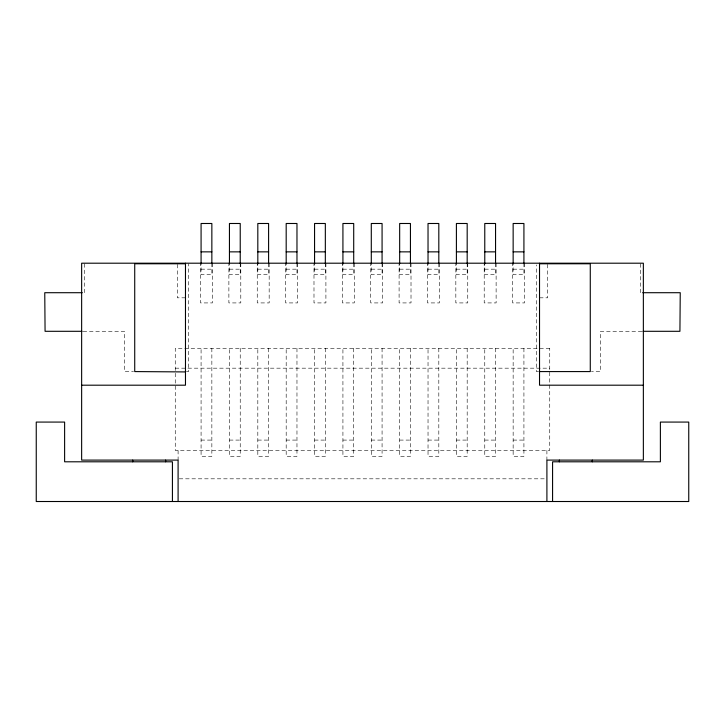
<?xml version="1.0" encoding="UTF-8"?>
<svg xmlns="http://www.w3.org/2000/svg" width="725" height="725" viewBox="0 0 725 725"><rect width="100%" height="100%" fill="white"/><g stroke="black" fill="none" stroke-linecap="round" stroke-linejoin="round"><path stroke-width="0.54" stroke-dasharray="3.62 2.72" d="M201.079 269.174L211.854 269.174M229.444 269.174L240.229 269.174M257.819 269.174L268.594 269.174M286.185 269.174L296.969 269.174M314.559 269.174L325.335 269.174M342.925 269.174L353.709 269.174M371.291 269.174L382.075 269.174M399.665 269.174L410.441 269.174M428.031 269.174L438.815 269.174M456.406 269.174L467.181 269.174M484.771 269.174L495.556 269.174M513.146 269.174L523.921 269.174M185.473 297.821L177.281 297.821L177.281 263.773M539.527 297.821L547.719 297.821L547.719 263.773M83.112 331.298L124.51 331.298L124.51 371.581L133.545 371.581M641.888 331.298L600.49 331.298L600.49 371.581L591.455 371.581M175.26 368.173L549.74 368.173M186.379 371.581L188.627 371.581L188.627 263.773M538.621 371.581L536.373 371.581L536.373 264.897M201.079 440.084L211.854 440.084M229.444 440.084L240.229 440.084M257.819 440.084L268.594 440.084M286.185 440.084L296.969 440.084M314.559 440.084L325.335 440.084M342.925 440.084L353.709 440.084M371.291 440.084L382.075 440.084M399.665 440.084L410.441 440.084M428.031 440.084L438.815 440.084M456.406 440.084L467.181 440.084M484.771 440.084L495.556 440.084M513.146 440.084L523.921 440.084M179.229 478.817L545.771 478.817M640.519 263.773L640.519 292.71M546.904 450.442L546.904 460.094M524.492 263.202L524.492 302.923L512.575 302.923L512.575 263.202M523.921 263.202L523.921 274.558L513.146 274.558L513.146 263.202M523.921 348.317L523.921 456.315L513.146 456.315L513.146 348.317M496.118 263.202L496.118 302.923L484.209 302.923L484.209 263.202M495.556 263.202L495.556 274.558L484.771 274.558L484.771 263.202M495.556 348.317L495.556 456.315L484.771 456.315L484.771 348.317M467.752 263.202L467.752 302.923L455.835 302.923L455.835 263.202M467.181 263.202L467.181 274.558L456.406 274.558L456.406 263.202M467.181 348.317L467.181 456.315L456.406 456.315L456.406 348.317M439.377 263.202L439.377 302.923L427.469 302.923L427.469 263.202M438.815 263.202L438.815 274.558L428.031 274.558L428.031 263.202M438.815 348.317L438.815 456.315L428.031 456.315L428.031 348.317M411.012 263.202L411.012 302.923L399.094 302.923L399.094 263.202M410.441 263.202L410.441 274.558L399.665 274.558L399.665 263.202M410.441 348.317L410.441 456.315L399.665 456.315L399.665 348.317M382.646 263.202L382.646 302.923L370.729 302.923L370.729 263.202M382.075 263.202L382.075 274.558L371.291 274.558L371.291 263.202M382.075 348.317L382.075 456.315L371.291 456.315L371.291 348.317M354.271 263.202L354.271 302.923L342.354 302.923L342.354 263.202M353.709 263.202L353.709 274.558L342.925 274.558L342.925 263.202M353.709 348.317L353.709 456.315L342.925 456.315L342.925 348.317M325.906 263.202L325.906 302.923L313.988 302.923L313.988 263.202M325.335 263.202L325.335 274.558L314.559 274.558L314.559 263.202M325.335 348.317L325.335 456.315L314.559 456.315L314.559 348.317M297.531 263.202L297.531 302.923L285.623 302.923L285.623 263.202M296.969 263.202L296.969 274.558L286.185 274.558L286.185 263.202M296.969 348.317L296.969 456.315L286.185 456.315L286.185 348.317M269.165 263.202L269.165 302.923L257.248 302.923L257.248 263.202M268.594 263.202L268.594 274.558L257.819 274.558L257.819 263.202M268.594 348.317L268.594 456.315L257.819 456.315L257.819 348.317M240.791 263.202L240.791 302.923L228.882 302.923L228.882 263.202M240.229 263.202L240.229 274.558L229.444 274.558L229.444 263.202M240.229 348.317L240.229 456.315L229.444 456.315L229.444 348.317M212.425 263.202L212.425 302.923L200.508 302.923L200.508 263.202M211.854 263.202L211.854 274.558L201.079 274.558L201.079 263.202M211.854 348.317L211.854 456.315L201.079 456.315L201.079 348.317M178.096 450.442L178.096 460.094M84.481 263.773L84.481 292.71M549.74 348.317L175.26 348.317L175.26 450.442L549.74 450.442L549.74 348.317"/><path stroke-width="1.09" d="M201.079 251.856L211.854 251.856M229.444 251.856L240.229 251.856M257.819 251.856L268.594 251.856M286.185 251.856L296.969 251.856M314.559 251.856L325.335 251.856M342.925 251.856L353.709 251.856M371.291 251.856L382.075 251.856M399.665 251.856L410.441 251.856M428.031 251.856L438.815 251.856M456.406 251.856L467.181 251.856M484.771 251.856L495.556 251.856M513.146 251.856L523.921 251.856M185.473 263.773L134.723 263.773L134.723 371.581L185.473 371.925M539.527 263.773L590.277 263.773L590.277 371.581L539.527 371.581M82.269 292.71L44.76 292.71L45.077 331.298L81.998 331.298M642.731 292.71L680.24 292.71L679.923 331.298L643.002 331.298M81.644 385.192L185.473 385.192L185.473 263.202M643.356 385.192L539.527 385.192L539.527 263.202M592.298 460.094L592.298 461.798M559.383 460.094L559.383 461.798M552.577 501.51L552.577 461.798L660.384 461.798L660.384 422.077L688.75 422.077L688.75 501.51L36.25 501.51L36.25 422.077L64.616 422.077L64.616 461.798L172.423 461.798L172.423 501.51M546.904 501.51L546.904 460.094L643.356 460.094L643.356 263.202L81.644 263.202L81.644 460.094L178.096 460.094L178.096 501.51M523.921 263.61L523.921 223.49L513.146 223.49L513.146 263.61M495.556 263.61L495.556 223.49L484.771 223.49L484.771 263.61M467.181 263.61L467.181 223.49L456.406 223.49L456.406 263.61M438.815 263.61L438.815 223.49L428.031 223.49L428.031 263.61M410.441 263.61L410.441 223.49L399.665 223.49L399.665 263.61M382.075 263.61L382.075 223.49L371.291 223.49L371.291 263.61M353.709 263.61L353.709 223.49L342.925 223.49L342.925 263.61M325.335 263.61L325.335 223.49L314.559 223.49L314.559 263.61M296.969 263.61L296.969 223.49L286.185 223.49L286.185 263.61M268.594 263.61L268.594 223.49L257.819 223.49L257.819 263.61M240.229 263.61L240.229 223.49L229.444 223.49L229.444 263.61M211.854 263.61L211.854 223.49L201.079 223.49L201.079 263.61M165.617 460.094L165.617 461.798M132.702 460.094L132.702 461.798"/></g></svg>
